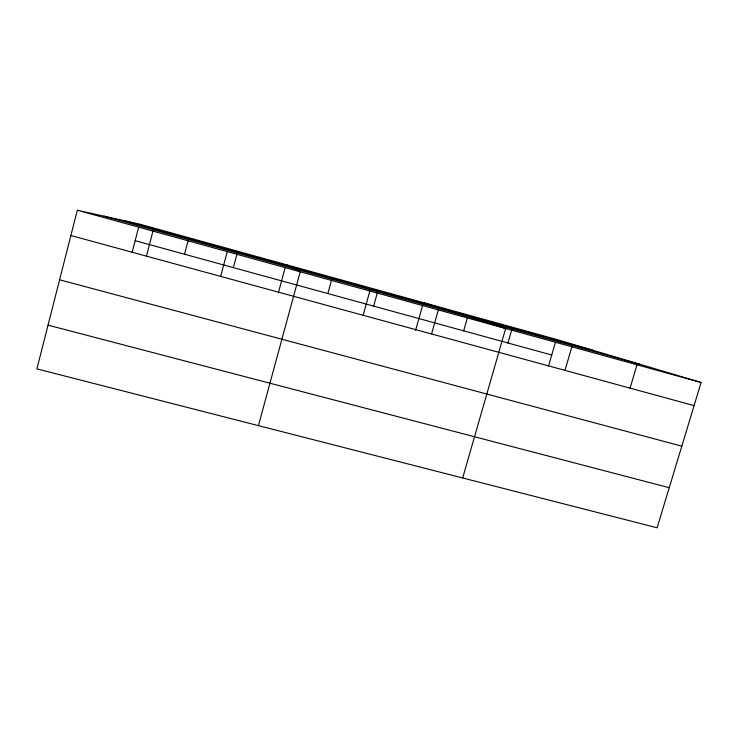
<?xml version="1.0" encoding="UTF-8"?>
<svg xmlns="http://www.w3.org/2000/svg" width="738" height="738" viewBox="0 0 738 738"><rect width="100%" height="100%" fill="white"/><g stroke="black" fill="none" stroke-linecap="round" stroke-linejoin="round"><path stroke-width="1.11" d="M77.315 210.219L36.9 368.88L657.097 527.781L701.1 382.487L556.286 339.369L139.473 224.094L77.315 210.219L701.1 382.487M132.093 252.534L138.606 227.415M146.438 256.123L152.951 231.105M184.546 254.232L188.301 239.961M220.653 276.39L227.249 251.63M233.346 267.626L237.719 251.271M278.318 292.921L285.099 267.866M258.42 425.632L300.237 271.787L285.984 264.619M327.866 293.567L331.703 279.573M363.142 315.283L369.867 291.012M373.64 306.122L377.496 292.23M415.577 330.384L422.782 304.739M431.546 333.954L438.335 309.923M463.667 330.836L467.274 318.17M462.671 477.966L505.659 328.511L423.381 302.617M507.938 342.986L511.868 329.351M548.537 365.983L555.382 342.497M564.976 370.384L571.876 346.805M630.058 388.151L637.014 364.793M48.044 325.144L669.228 487.707M59.593 279.794L681.811 446.176M70.876 235.505L694.089 405.623M135.165 240.68L551.729 355.006M124.288 220.708L592.346 350.107M103.966 216.169L639.911 364.268"/></g></svg>
